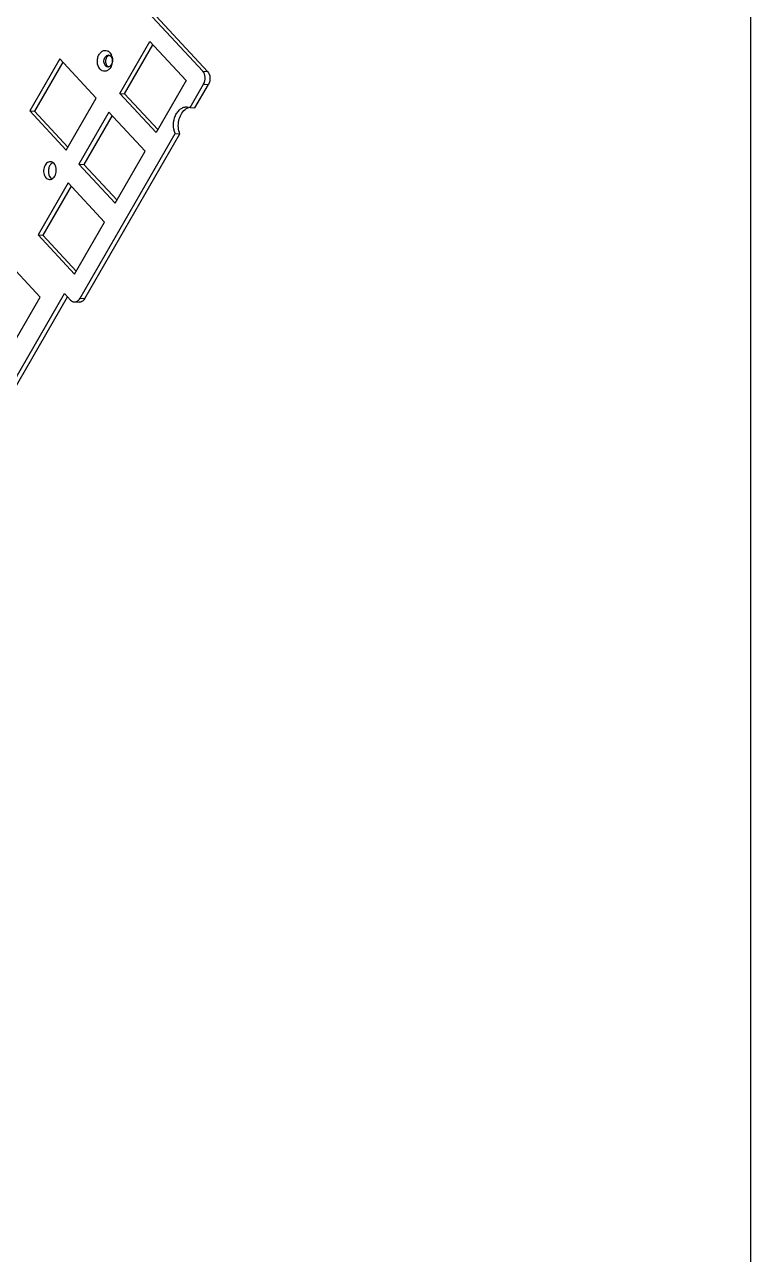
# Model space of a CAD drawing. Header units: millimetres. Extents: x 1236 to 3247, y -1329 to 363.
# Drawn here: x 3091 to 3246.9, y -1111.6 to -847.4 of the extents above; entities that cross this region are included whole.
import ezdxf

# ---------------------------------------------------------------- set-up
doc = ezdxf.new("R2010")
doc.units = ezdxf.units.MM
doc.header["$LTSCALE"] = 30.734
doc.layers.get('0').update_dxf_attribs({"linetype": 'CONTINUOUS'})

msp = doc.modelspace()

# ---------------------------------------------------------------- linework, layer by layer
at = {"color": 7, "linetype": 'Continuous'}
for p, q in [((3059.104, -781.728), (3129.238, -857.392)), ((3060.14, -781.798), (3130.274, -857.462)), ((3111.412, -862.155), (3117.86, -850.988)), ((3112.449, -862.225), (3118.523, -851.703)), ((3117.86, -850.988), (3125.663, -859.406)), ((3098.497, -854.758), (3092.05, -865.926)), ((3099.16, -855.474), (3093.086, -865.996)), ((3106.3, -863.177), (3098.497, -854.758)), ((3129.238, -857.392), (3130.274, -857.462)), ((3125.663, -859.406), (3119.215, -870.573)), ((3126.532, -865.211), (3129.431, -860.19)), ((3127.569, -865.281), (3130.468, -860.26)), ((3129.431, -860.19), (3130.468, -860.26)), ((3099.852, -874.344), (3106.3, -863.177)), ((3111.412, -862.155), (3112.449, -862.225)), ((3119.215, -870.573), (3111.412, -862.155)), ((3119.588, -869.927), (3112.449, -862.225)), ((3092.05, -865.926), (3093.086, -865.996)), ((3092.05, -865.926), (3099.852, -874.344)), ((3093.086, -865.996), (3100.225, -873.698)), ((3109.087, -866.183), (3102.639, -877.35)), ((3116.89, -874.601), (3109.087, -866.183)), ((3125.914, -865.067), (3126.532, -865.211)), ((3126.532, -865.211), (3127.569, -865.281)), ((3109.75, -866.899), (3103.676, -877.42)), ((3102.889, -906.163), (3123.304, -870.803)), ((3103.925, -906.233), (3124.34, -870.873)), ((3123.304, -870.803), (3124.34, -870.873)), ((3110.442, -885.769), (3116.89, -874.601)), ((3102.639, -877.35), (3103.676, -877.42)), ((3102.639, -877.35), (3110.442, -885.769)), ((3103.676, -877.42), (3110.815, -885.123)), ((3100.314, -881.379), (3093.866, -892.546)), ((3100.977, -882.094), (3094.902, -892.616)), ((3108.116, -889.797), (3100.314, -881.379)), ((3101.669, -900.964), (3108.116, -889.797)), ((3093.866, -892.546), (3094.902, -892.616)), ((3093.866, -892.546), (3101.669, -900.964)), ((3094.902, -892.616), (3102.042, -900.318)), ((3094.277, -905.934), (3086.474, -897.516)), ((2984.417, -1104.52), (3099.534, -905.133)), ((2985.453, -1104.59), (3100.197, -905.849)), ((3087.83, -917.101), (3094.277, -905.934)), ((3100.853, -906.556), (3099.534, -905.133)), ((3101.639, -906.956), (3102.675, -907.026)), ((3102.889, -906.163), (3103.925, -906.233))]:
    msp.add_line(p, q, dxfattribs=at)
msp.add_lwpolyline([(2370.663, -710.953), (3246.917, -710.953), (3246.917, -1328.661), (2370.663, -1328.661)], close=True)
for centre, radius, start, end in [((3108.943, -854.624), 0.663, 70.92256, 86.06725), ((3107.351, -854.928), 2.472, 18.46485, 23.58895), ((3108.879, -855.759), 0.702, 243.9724, 249.99278), ((3108.864, -855.795), 0.663, 266.21511, 280.94406), ((3107.679, -855.523), 2.043, 319.06906, 321.0763), ((3126.842, -867.242), 2.111, 100.17092, 109.60394), ((3097.568, -878.138), 1.223, 116.61412, 119.93961)]:
    msp.add_arc(centre, radius, start, end, dxfattribs=at)
for points, knots in [([(3107.177, -856.958), (3106.816, -856.568), (3106.532, -855.709), (3106.616, -854.604), (3106.907, -853.813), (3107.393, -853.207), (3108.033, -852.879), (3108.726, -852.934), (3109.096, -853.203), (3109.249, -853.368)], [0, 0, 0, 0, 0.2627492, 0.4075592, 0.5469758, 0.6729101, 0.7839529, 0.88842, 1, 1, 1, 1]), ([(3108.106, -855.843), (3107.99, -855.549), (3107.95, -854.906), (3108.25, -854.316), (3108.481, -854.134)], [0, 0, 0, 0, 0.5184334, 1, 1, 1, 1]), ([(3108.328, -856.207), (3108.305, -856.182), (3108.214, -856.072), (3108.145, -855.944), (3108.106, -855.843)], [0, 0, 0, 0, 0.2380772, 1, 1, 1, 1]), ([(3108.553, -854.481), (3108.514, -854.548), (3108.379, -854.837), (3108.333, -855.166), (3108.35, -855.406)], [0, 0, 0, 0, 0.2421146, 1, 1, 1, 1]), ([(3108.35, -855.406), (3108.352, -855.447), (3108.369, -855.603), (3108.408, -855.758), (3108.451, -855.866)], [0, 0, 0, 0, 0.2562979, 1, 1, 1, 1]), ([(3108.481, -854.134), (3108.554, -854.075), (3108.715, -853.983), (3108.901, -853.957), (3108.988, -853.962)], [0, 0, 0, 0, 0.5166812, 1, 1, 1, 1]), ([(3108.826, -854.157), (3108.799, -854.178), (3108.693, -854.272), (3108.607, -854.388), (3108.553, -854.481)], [0, 0, 0, 0, 0.2388888, 1, 1, 1, 1]), ([(3109.159, -853.997), (3109.13, -854.003), (3109.01, -854.036), (3108.9, -854.099), (3108.826, -854.157)], [0, 0, 0, 0, 0.2412604, 1, 1, 1, 1]), ([(3109.249, -853.368), (3109.286, -853.408), (3109.432, -853.582), (3109.547, -853.781), (3109.616, -853.939)], [0, 0, 0, 0, 0.2393163, 1, 1, 1, 1]), ([(3109.48, -854.213), (3109.503, -854.237), (3109.594, -854.347), (3109.663, -854.475), (3109.702, -854.576)], [0, 0, 0, 0, 0.2380772, 1, 1, 1, 1]), ([(3109.702, -854.576), (3109.745, -854.685), (3109.862, -855.143), (3109.778, -855.654), (3109.601, -855.961)], [0, 0, 0, 0, 0.2483021, 1, 1, 1, 1]), ([(3109.813, -854.658), (3109.83, -854.787), (3109.865, -855.301), (3109.772, -855.826), (3109.628, -856.184)], [0, 0, 0, 0, 0.2514789, 1, 1, 1, 1]), ([(3109.695, -854.146), (3109.709, -854.186), (3109.76, -854.354), (3109.795, -854.527), (3109.813, -854.658)], [0, 0, 0, 0, 0.2458407, 1, 1, 1, 1]), ([(3109.222, -856.862), (3109.086, -857.019), (3108.777, -857.282), (3108.203, -857.455), (3107.623, -857.341), (3107.311, -857.102), (3107.177, -856.958)], [0, 0, 0, 0, 0.2674242, 0.5098094, 0.7463498, 1, 1, 1, 1]), ([(3108.571, -856.39), (3108.549, -856.379), (3108.46, -856.33), (3108.381, -856.263), (3108.328, -856.207)], [0, 0, 0, 0, 0.2427116, 1, 1, 1, 1]), ([(3108.674, -856.23), (3108.696, -856.254), (3108.786, -856.342), (3108.897, -856.41), (3108.984, -856.442)], [0, 0, 0, 0, 0.2609234, 1, 1, 1, 1]), ([(3109.601, -855.961), (3109.53, -856.084), (3109.36, -856.297), (3109.112, -856.422), (3108.989, -856.446)], [0, 0, 0, 0, 0.5314317, 1, 1, 1, 1]), ([(3109.628, -856.184), (3109.605, -856.242), (3109.508, -856.461), (3109.38, -856.668), (3109.268, -856.807)], [0, 0, 0, 0, 0.2586073, 1, 1, 1, 1]), ([(3129.431, -860.19), (3129.684, -859.753), (3129.895, -858.743), (3129.558, -857.738), (3129.238, -857.392)], [0, 0, 0, 0, 0.5169796, 1, 1, 1, 1]), ([(3130.274, -857.462), (3130.595, -857.808), (3130.932, -858.813), (3130.72, -859.823), (3130.468, -860.26)], [0, 0, 0, 0, 0.4830204, 1, 1, 1, 1]), ([(3123.304, -870.803), (3123.049, -870.2), (3122.824, -868.854), (3123.173, -867.213), (3123.818, -866.115), (3124.432, -865.496), (3125.147, -865.117), (3125.667, -865.05), (3125.914, -865.067)], [0, 0, 0, 0, 0.269773, 0.544091, 0.6722641, 0.7901963, 0.8982124, 1, 1, 1, 1]), ([(3124.34, -870.873), (3124.153, -870.431), (3123.932, -869.453), (3124.044, -867.572), (3124.738, -866.185), (3125.451, -865.632)], [0, 0, 0, 0, 0.2552723, 0.5207615, 1, 1, 1, 1]), ([(3125.451, -865.632), (3125.504, -865.591), (3125.716, -865.439), (3125.951, -865.318), (3126.133, -865.253)], [0, 0, 0, 0, 0.2582004, 1, 1, 1, 1]), ([(3096.529, -876.86), (3096.383, -876.85), (3096.071, -876.901), (3095.659, -877.168), (3095.329, -877.585), (3095.03, -878.294), (3094.972, -879.269), (3095.282, -880.008), (3095.526, -880.271)], [0, 0, 0, 0, 0.1026322, 0.2135282, 0.3365409, 0.470446, 0.7481745, 1, 1, 1, 1]), ([(3097.276, -877.24), (3097.176, -877.132), (3096.948, -876.951), (3096.666, -876.869), (3096.529, -876.86)], [0, 0, 0, 0, 0.5172272, 1, 1, 1, 1]), ([(3096.957, -877.079), (3096.919, -877.101), (3096.766, -877.2), (3096.633, -877.33), (3096.546, -877.438)], [0, 0, 0, 0, 0.2398696, 1, 1, 1, 1]), ([(3096.546, -877.438), (3096.386, -877.636), (3096.141, -878.122), (3095.985, -879.142), (3096.222, -879.974), (3096.562, -880.341)], [0, 0, 0, 0, 0.248102, 0.5136145, 1, 1, 1, 1]), ([(3096.273, -880.652), (3096.419, -880.661), (3096.731, -880.611), (3097.142, -880.344), (3097.472, -879.926), (3097.771, -879.217), (3097.829, -878.243), (3097.52, -877.504), (3097.276, -877.24)], [0, 0, 0, 0, 0.1026322, 0.2135282, 0.3365409, 0.470446, 0.7481745, 1, 1, 1, 1]), ([(3095.526, -880.271), (3095.626, -880.379), (3095.853, -880.561), (3096.136, -880.642), (3096.273, -880.652)], [0, 0, 0, 0, 0.5172272, 1, 1, 1, 1]), ([(3100.853, -906.556), (3100.958, -906.67), (3101.198, -906.861), (3101.495, -906.947), (3101.639, -906.956)], [0, 0, 0, 0, 0.5173561, 1, 1, 1, 1]), ([(3101.639, -906.956), (3101.799, -906.967), (3102.14, -906.909), (3102.423, -906.716), (3102.549, -906.598)], [0, 0, 0, 0, 0.4795093, 1, 1, 1, 1]), ([(3102.549, -906.598), (3102.582, -906.567), (3102.711, -906.436), (3102.819, -906.284), (3102.889, -906.163)], [0, 0, 0, 0, 0.2415465, 1, 1, 1, 1]), ([(3103.925, -906.233), (3103.819, -906.416), (3103.569, -906.736), (3103.21, -906.941), (3103.029, -906.99)], [0, 0, 0, 0, 0.5295105, 1, 1, 1, 1])]:
    msp.add_open_spline(points, degree=3, knots=knots, dxfattribs=at)
for points in [[(3108.451, -855.866), (3108.479, -855.939), (3108.514, -856.009), (3108.556, -856.075)], [(3109.159, -853.997), (3109.202, -854.012), (3109.242, -854.031), (3109.281, -854.053)], [(3109.281, -854.053), (3109.355, -854.095), (3109.422, -854.15), (3109.48, -854.213)], [(3108.556, -856.075), (3108.59, -856.13), (3108.63, -856.182), (3108.674, -856.23)], [(3108.82, -856.457), (3108.758, -856.453), (3108.697, -856.439), (3108.639, -856.418)], [(3096.562, -880.341), (3096.634, -880.42), (3096.716, -880.49), (3096.806, -880.549)], [(3103.029, -906.99), (3102.915, -907.021), (3102.794, -907.034), (3102.675, -907.026)]]:
    msp.add_open_spline(points, degree=3, dxfattribs=at)

doc.saveas('drawing.dxf')
